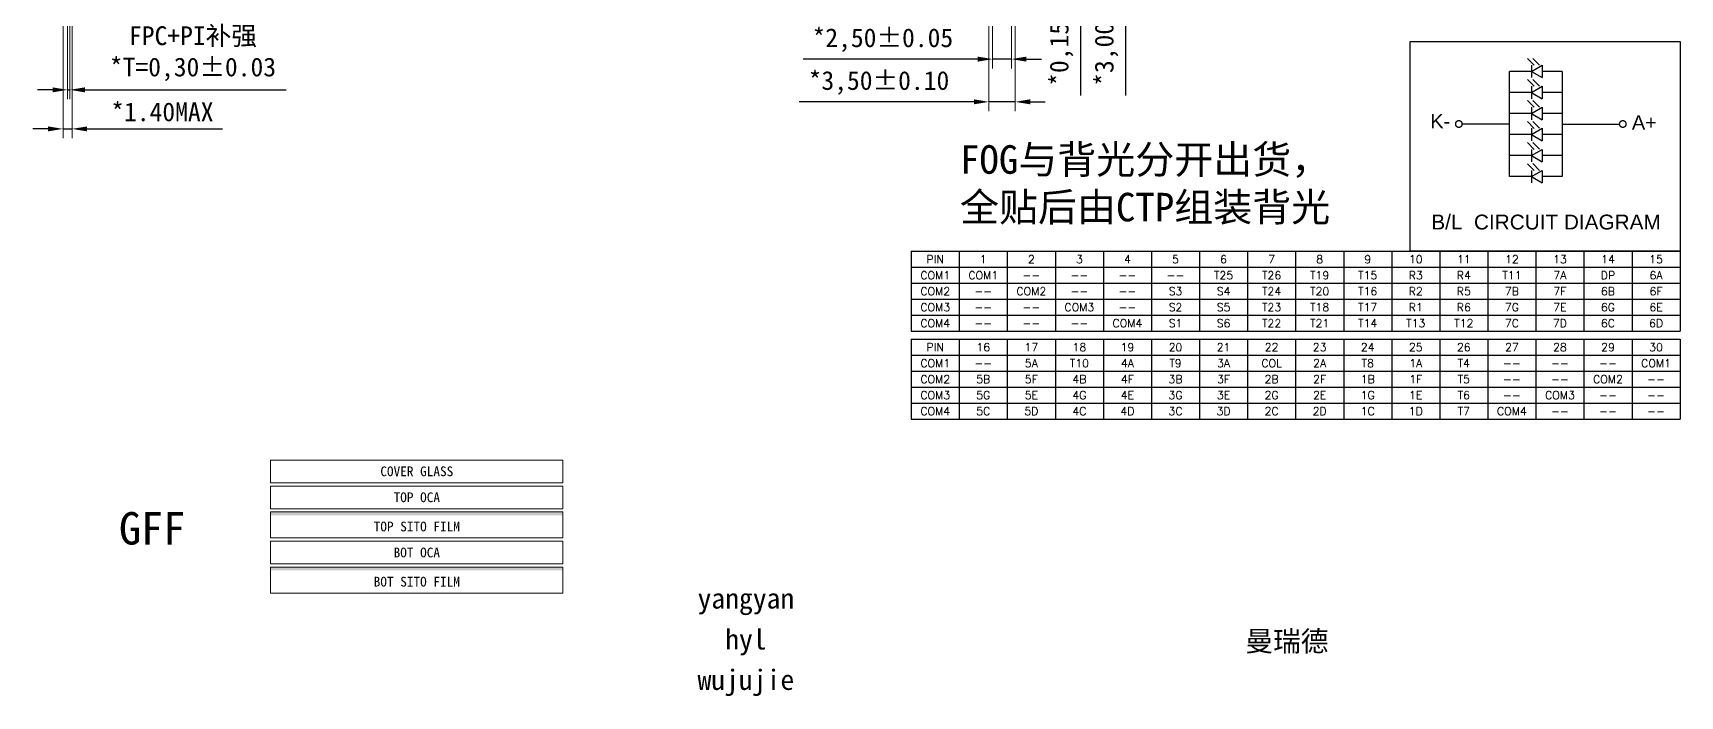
# Model space of a CAD drawing. Header units: millimetres. Extents: x 3549 to 4611, y 2266 to 2831.
# Drawn here: x 3799.3 to 4018.4, y 2529.3 to 2617.6 of the extents above; entities that cross this region are included whole.
import ezdxf
from ezdxf.enums import TextEntityAlignment as Align

# ---------------------------------------------------------------- set-up
doc = ezdxf.new("R2010")
doc.units = ezdxf.units.MM
for name, color, linetype, lineweight in [('Cover Lens', 152, 'Continuous', 0), ('OCA', 3, 'Continuous', 0), ('Sensor', 6, 'Continuous', 0), ('TEXT', 7, 'Continuous', 30)]:
    doc.layers.add(name, color=color, linetype=linetype, lineweight=lineweight)
doc.layers.add('Dim', color=4, linetype='Continuous')
doc.layers.add('ITO', color=6, linetype='Continuous')
doc.styles.add('Arial', font='arial.ttf')
doc.styles.add('SSSoft_Romans', font='Romans')
doc.styles.get("Standard").update_dxf_attribs({"font": 'txt.shx', "bigfont": 'gbcbig.shx'})
doc.styles.add('宋体', font='宋体.ttf')
doc.dimstyles.new('DIM', dxfattribs={"dimtxt": 2.5, "dimasz": 2, "dimexe": 1.25, "dimexo": 1, "dimgap": 1, "dimtad": 1, "dimzin": 1, "dimtxsty": '宋体', "dimcen": 2.5, "dimazin": 0, "dimtfac": 1, "dimtmove": 0, "dimatfit": 3, "dimfxl": 0, "dimlwe": 0, "dimarcsym": 0})
doc.dimstyles.get("Standard").update_dxf_attribs({"dimtxt": 1, "dimasz": 0.18, "dimexe": 0.18, "dimexo": 0.0625, "dimgap": 0.09, "dimtad": 0, "dimtih": 1, "dimtoh": 1, "dimdec": 4, "dimzin": 0, "dimdsep": 46, "dimtxsty": 'Standard', "dimcen": 0.09, "dimadec": 0, "dimazin": 0, "dimtfac": 1, "dimtdec": 4, "dimtofl": 0, "dimtmove": 0, "dimatfit": 3, "dimfxl": 0, "dimtolj": 1, "dimtzin": 0, "dimarcsym": 0})

# ---------------------------------------------------------------- blocks, each defined once
blk = doc.blocks.new('*D15')
at = {"layer": 'Defpoints', "color": 0}
for p in [(3803.31, 2646.02), (3804.51, 2645.72), (3804.51, 2604.81)]:
    blk.add_point(p, dxfattribs=at)
at = {"layer": 'Dim', "color": 0, "lineweight": 0}
for p, q in [((3803.31, 2645.02), (3803.31, 2603.56)), ((3804.51, 2644.72), (3804.51, 2603.56))]:
    blk.add_line(p, q, dxfattribs=at)
at = {"layer": 'Dim', "color": 0, "lineweight": -2}
for p, q in [((3801.31, 2604.81), (3799.31, 2604.81)), ((3803.31, 2604.81), (3804.51, 2604.81)), ((3806.51, 2604.81), (3824.52, 2604.81))]:
    blk.add_line(p, q, dxfattribs=at)
at = {"layer": 'Dim', "color": 0}
for points in [[(3801.31, 2605.14), (3801.31, 2604.48), (3803.31, 2604.81)], [(3806.51, 2605.14), (3806.51, 2604.48), (3804.51, 2604.81)]]:
    blk.add_solid(points, dxfattribs=at)
at = {"layer": 'Dim', "color": 0, "lineweight": 0, "insert": (3816.52, 2607.06), "char_height": 2.5, "attachment_point": 5, "style": '宋体'}
blk.add_mtext('{\\C2;*}1.40MAX', dxfattribs=at)
blk = doc.blocks.new('*D37')
at = {"layer": 'Defpoints', "color": 0}
for p in [(3803.91, 2634.52), (3804.21, 2634.52), (3803.91, 2610.01)]:
    blk.add_point(p, dxfattribs=at)
at = {"layer": 'Dim', "color": 0, "lineweight": 0}
for p, q in [((3803.91, 2633.52), (3803.91, 2608.76)), ((3804.21, 2633.52), (3804.21, 2608.76))]:
    blk.add_line(p, q, dxfattribs=at)
at = {"layer": 'Dim', "color": 0, "lineweight": -2}
for p, q in [((3801.91, 2610.01), (3799.91, 2610.01)), ((3803.91, 2610.01), (3804.21, 2610.01)), ((3806.21, 2610.01), (3832.97, 2610.01))]:
    blk.add_line(p, q, dxfattribs=at)
at = {"layer": 'Dim', "color": 0}
for points in [[(3801.91, 2610.34), (3801.91, 2609.67), (3803.91, 2610.01)], [(3806.21, 2610.34), (3806.21, 2609.67), (3804.21, 2610.01)]]:
    blk.add_solid(points, dxfattribs=at)
at = {"layer": 'Dim', "color": 0, "lineweight": 0, "insert": (3820.59, 2614.81), "char_height": 2.5, "attachment_point": 5, "style": '宋体'}
blk.add_mtext('FPC+PI补强\\P{\\C2;*}T=0,30%%P0.03', dxfattribs=at)
blk = doc.blocks.new('*D18')
at = {"layer": 'Defpoints', "color": 0}
for p in [(3926.94, 2634.67), (3929.44, 2634.67), (3926.94, 2614.1)]:
    blk.add_point(p, dxfattribs=at)
at = {"layer": 'Dim', "color": 0, "lineweight": 0}
for p, q in [((3926.94, 2633.67), (3926.94, 2612.85)), ((3929.44, 2633.67), (3929.44, 2612.85))]:
    blk.add_line(p, q, dxfattribs=at)
at = {"layer": 'Dim', "color": 0, "lineweight": -2}
for p, q in [((3924.94, 2614.1), (3901.73, 2614.1)), ((3929.44, 2614.1), (3926.94, 2614.1)), ((3931.44, 2614.1), (3933.44, 2614.1))]:
    blk.add_line(p, q, dxfattribs=at)
at = {"layer": 'Dim', "color": 0}
for points in [[(3924.94, 2614.43), (3924.94, 2613.76), (3926.94, 2614.1)], [(3931.44, 2614.43), (3931.44, 2613.76), (3929.44, 2614.1)]]:
    blk.add_solid(points, dxfattribs=at)
at = {"layer": 'Dim', "color": 0, "insert": (3912.34, 2616.62), "char_height": 2.5, "attachment_point": 5, "style": '宋体'}
blk.add_mtext('{\\C2;*}2,50%%P0.05', dxfattribs=at)
blk = doc.blocks.new('*D19')
at = {"layer": 'Defpoints', "color": 0}
for p in [(3926.44, 2634.72), (3929.94, 2634.72), (3926.44, 2608.41)]:
    blk.add_point(p, dxfattribs=at)
at = {"layer": 'Dim', "color": 0, "lineweight": 0}
for p, q in [((3926.44, 2633.72), (3926.44, 2607.16)), ((3929.94, 2633.72), (3929.94, 2607.16))]:
    blk.add_line(p, q, dxfattribs=at)
at = {"layer": 'Dim', "color": 0, "lineweight": -2}
for p, q in [((3924.44, 2608.41), (3901.19, 2608.41)), ((3929.94, 2608.41), (3926.44, 2608.41)), ((3931.94, 2608.41), (3933.94, 2608.41))]:
    blk.add_line(p, q, dxfattribs=at)
at = {"layer": 'Dim', "color": 0}
for points in [[(3924.44, 2608.75), (3924.44, 2608.08), (3926.44, 2608.41)], [(3931.94, 2608.75), (3931.94, 2608.08), (3929.94, 2608.41)]]:
    blk.add_solid(points, dxfattribs=at)
at = {"layer": 'Dim', "color": 0, "insert": (3911.82, 2610.93), "char_height": 2.5, "attachment_point": 5, "style": '宋体'}
blk.add_mtext('{\\C2;*}3,50%%P0.10', dxfattribs=at)
blk = doc.blocks.new('*D20')
at = {"layer": 'Defpoints', "color": 0}
for p in [(3929.59, 2634.67), (3929.59, 2634.52), (3938.62, 2634.52)]:
    blk.add_point(p, dxfattribs=at)
at = {"layer": 'Dim', "color": 0, "lineweight": -2}
for p, q in [((3938.62, 2636.67), (3938.62, 2638.67)), ((3938.62, 2634.67), (3938.62, 2634.52)), ((3938.62, 2632.52), (3938.62, 2609.27))]:
    blk.add_line(p, q, dxfattribs=at)
at = {"layer": 'Dim', "color": 0, "lineweight": 0}
for p, q in [((3930.59, 2634.67), (3939.87, 2634.67)), ((3930.59, 2634.52), (3939.87, 2634.52))]:
    blk.add_line(p, q, dxfattribs=at)
at = {"layer": 'Dim', "color": 0}
for points in [[(3938.29, 2636.67), (3938.96, 2636.67), (3938.62, 2634.67)], [(3938.29, 2632.52), (3938.96, 2632.52), (3938.62, 2634.52)]]:
    blk.add_solid(points, dxfattribs=at)
at = {"layer": 'Dim', "color": 0, "insert": (3936.1, 2619.9), "char_height": 2.5, "attachment_point": 5, "rotation": 90, "style": '宋体'}
blk.add_mtext('{\\C2;*}0,15%%P0.10', dxfattribs=at)
blk = doc.blocks.new('*D21')
at = {"layer": 'Defpoints', "color": 0}
for p in [(3929.59, 2637.52), (3929.59, 2634.52), (3944.61, 2634.52)]:
    blk.add_point(p, dxfattribs=at)
at = {"layer": 'Dim', "color": 0, "lineweight": -2}
for p, q in [((3944.61, 2639.52), (3944.61, 2641.52)), ((3944.61, 2637.52), (3944.61, 2634.52)), ((3944.61, 2632.52), (3944.61, 2609.27))]:
    blk.add_line(p, q, dxfattribs=at)
at = {"layer": 'Dim', "color": 0, "lineweight": 0}
for p, q in [((3930.59, 2637.52), (3945.86, 2637.52)), ((3930.59, 2634.52), (3945.86, 2634.52))]:
    blk.add_line(p, q, dxfattribs=at)
at = {"layer": 'Dim', "color": 0}
for points in [[(3944.27, 2639.52), (3944.94, 2639.52), (3944.61, 2637.52)], [(3944.27, 2632.52), (3944.94, 2632.52), (3944.61, 2634.52)]]:
    blk.add_solid(points, dxfattribs=at)
at = {"layer": 'Dim', "color": 0, "insert": (3942.09, 2619.9), "char_height": 2.5, "attachment_point": 5, "rotation": 90, "style": '宋体'}
blk.add_mtext('{\\C2;*}3,00%%P0.30', dxfattribs=at)

msp = doc.modelspace()

# ---------------------------------------------------------------- linework, layer by layer
at = {"layer": 'Cover Lens', "lineweight": 0}
msp.add_lwpolyline([(3830.919, 2557.707), (3869.799, 2557.707), (3869.799, 2560.731), (3830.919, 2560.731)], close=True, dxfattribs=at)
at = {"layer": 'Dim'}
for p, q in [((3916.111, 2588.516), (3922.501, 2588.516)), ((3916.111, 2588.516), (3916.111, 2577.877)), ((3922.501, 2588.516), (4018.362, 2588.516)), ((3922.501, 2588.516), (3922.501, 2577.877)), ((3922.501, 2588.516), (3922.501, 2577.877)), ((3928.892, 2588.516), (3928.892, 2577.877)), ((3935.283, 2588.516), (3935.283, 2577.877)), ((3941.674, 2588.516), (3941.674, 2577.877)), ((3948.064, 2588.516), (3948.064, 2577.877)), ((3954.455, 2588.516), (3954.455, 2577.877)), ((3960.846, 2588.516), (3960.846, 2577.877)), ((3967.236, 2588.516), (3967.236, 2577.877)), ((3973.627, 2588.516), (3973.627, 2577.877)), ((3980.018, 2588.516), (3980.018, 2577.877)), ((3986.409, 2588.516), (3986.409, 2577.877)), ((3992.799, 2588.516), (3992.799, 2577.877)), ((3999.19, 2588.516), (3999.19, 2577.877)), ((4005.581, 2588.516), (4005.581, 2577.877)), ((4011.972, 2588.516), (4011.972, 2577.877)), ((4018.362, 2588.516), (4018.362, 2577.877)), ((3916.111, 2586.388), (3922.501, 2586.388)), ((3922.501, 2586.388), (4018.362, 2586.388)), ((3916.111, 2584.26), (3922.501, 2584.26)), ((3922.501, 2584.26), (4018.362, 2584.26)), ((3916.111, 2582.132), (3922.501, 2582.132)), ((3922.501, 2582.132), (4018.362, 2582.132)), ((3916.111, 2580.004), (3922.501, 2580.004)), ((3922.501, 2580.004), (4018.362, 2580.004)), ((3916.111, 2577.877), (4018.362, 2577.877)), ((3916.111, 2576.813), (4018.362, 2576.813)), ((3916.111, 2576.813), (3916.111, 2566.173)), ((3922.501, 2576.813), (3922.501, 2566.173)), ((3928.892, 2576.813), (3928.892, 2566.173)), ((3935.283, 2576.813), (3935.283, 2566.173)), ((3941.674, 2576.813), (3941.674, 2566.173)), ((3948.064, 2576.813), (3948.064, 2566.173)), ((3954.455, 2576.813), (3954.455, 2566.173)), ((3960.846, 2576.813), (3960.846, 2566.173)), ((3967.236, 2576.813), (3967.236, 2566.173)), ((3973.627, 2576.813), (3973.627, 2566.173)), ((3980.018, 2576.813), (3980.018, 2566.173)), ((3986.409, 2576.813), (3986.409, 2566.173)), ((3992.799, 2576.813), (3992.799, 2566.173)), ((3999.19, 2576.813), (3999.19, 2566.173)), ((4005.581, 2576.813), (4005.581, 2566.173)), ((4011.972, 2576.813), (4011.972, 2566.173)), ((4018.362, 2576.813), (4018.362, 2566.173)), ((3916.111, 2574.685), (4018.362, 2574.685)), ((3916.111, 2572.557), (4018.362, 2572.557)), ((3916.111, 2570.429), (4018.362, 2570.429)), ((3916.111, 2568.301), (4018.362, 2568.301)), ((3916.111, 2566.173), (4018.362, 2566.173))]:
    msp.add_line(p, q, dxfattribs=at)
at = {"layer": 'ITO', "lineweight": 0}
for points in [[(3869.799, 2553.819), (3830.919, 2553.819), (3869.799, 2553.387), (3830.919, 2553.387)], [(3869.799, 2546.475), (3830.919, 2546.475), (3869.799, 2546.043), (3830.919, 2546.043)]]:
    msp.add_solid(points, dxfattribs=at)
at = {"layer": 'OCA', "lineweight": 0}
for points in [[(3830.919, 2554.251), (3869.799, 2554.251), (3869.799, 2557.275), (3830.919, 2557.275)], [(3830.919, 2546.907), (3869.799, 2546.907), (3869.799, 2549.931), (3830.919, 2549.931)]]:
    msp.add_lwpolyline(points, close=True, dxfattribs=at)
at = {"layer": 'Sensor', "color": 6, "lineweight": 0}
for points in [[(3830.919, 2550.363), (3869.799, 2550.363), (3869.799, 2553.819), (3830.919, 2553.819)], [(3830.919, 2543.019), (3869.799, 2543.019), (3869.799, 2546.475), (3830.919, 2546.475)]]:
    msp.add_lwpolyline(points, close=True, dxfattribs=at)
at = {"layer": 'TEXT'}
for p, q in [((3998.595, 2612.459), (3995.677, 2612.459)), ((3995.677, 2598.459), (3995.677, 2612.459)), ((3998.595, 2613.287), (3998.595, 2611.632)), ((3998.595, 2612.459), (4000.028, 2613.287)), ((3998.595, 2612.459), (4000.028, 2611.632)), ((4000.028, 2613.287), (4000.028, 2611.632)), ((4002.689, 2612.459), (4000.028, 2612.459)), ((4002.689, 2612.459), (4002.689, 2598.459)), ((3998.595, 2609.659), (3995.677, 2609.659)), ((3998.595, 2610.487), (3998.595, 2608.832)), ((3998.595, 2609.659), (4000.028, 2610.487)), ((3998.595, 2609.659), (4000.028, 2608.832)), ((4000.028, 2610.487), (4000.028, 2608.832)), ((4002.689, 2609.659), (4000.028, 2609.659)), ((3998.595, 2606.859), (3995.677, 2606.859)), ((3998.595, 2607.687), (3998.595, 2606.032)), ((3998.595, 2606.859), (4000.028, 2607.687)), ((3998.595, 2606.859), (4000.028, 2606.032)), ((4000.028, 2607.687), (4000.028, 2606.032)), ((4002.689, 2606.859), (4000.028, 2606.859)), ((3995.677, 2605.459), (3989.385, 2605.459)), ((3998.595, 2604.887), (3998.595, 2603.232)), ((3998.595, 2604.059), (4000.028, 2604.887)), ((4000.028, 2604.887), (4000.028, 2603.232)), ((4002.689, 2605.459), (4010.305, 2605.459)), ((3998.595, 2604.059), (3995.677, 2604.059)), ((3998.595, 2604.059), (4000.028, 2603.232)), ((4002.689, 2604.059), (4000.028, 2604.059)), ((3998.595, 2601.259), (3995.677, 2601.259)), ((3998.595, 2602.087), (3998.595, 2600.432)), ((3998.595, 2601.259), (4000.028, 2602.087)), ((3998.595, 2601.259), (4000.028, 2600.432)), ((4000.028, 2602.087), (4000.028, 2600.432)), ((4002.689, 2601.259), (4000.028, 2601.259)), ((3998.595, 2598.459), (3995.677, 2598.459)), ((3998.595, 2599.287), (3998.595, 2597.632)), ((3998.595, 2598.459), (4000.028, 2599.287)), ((3998.595, 2598.459), (4000.028, 2597.632)), ((4000.028, 2599.287), (4000.028, 2597.632)), ((4002.689, 2598.459), (4000.028, 2598.459))]:
    msp.add_line(p, q, dxfattribs=at)
at = {"layer": 'TEXT', "color": 0, "lineweight": 30}
msp.add_lwpolyline([(4018.362, 2588.516), (3982.468, 2588.516), (3982.468, 2616.453), (4018.362, 2616.453)], close=True, dxfattribs=at)
at = {"layer": 'TEXT', "const_width": 0.177}
for points in [[(3989.385, 2605.459, -1), (3988.498, 2605.459, -1)], [(4010.305, 2605.459, 1), (4011.191, 2605.459, 1)]]:
    msp.add_lwpolyline(points, format="xyb", close=True, dxfattribs=at)

# ---------------------------------------------------------------- texts
at = {"layer": 'Cover Lens', "lineweight": 0, "insert": (3850.359, 2559.219), "char_height": 1.296, "attachment_point": 5, "style": '宋体'}
msp.add_mtext('COVER GLASS', dxfattribs=at)
at = {"layer": 'Dim', "style": 'SSSoft_Romans'}
for s, p in [('PIN', (3919.306, 2587.452)), ('1', (3925.697, 2587.452)), ('2', (3932.087, 2587.452)), ('3', (3938.478, 2587.452)), ('4', (3944.869, 2587.452)), ('5', (3951.26, 2587.452)), ('6', (3957.65, 2587.452)), ('7', (3964.041, 2587.452)), ('8', (3970.432, 2587.452)), ('9', (3976.823, 2587.452)), ('10', (3983.213, 2587.452)), ('11', (3989.604, 2587.452)), ('12', (3995.995, 2587.452)), ('13', (4002.385, 2587.452)), ('14', (4008.776, 2587.452)), ('15', (4015.167, 2587.452)), ('COM1', (3919.306, 2585.324)), ('COM1', (3925.697, 2585.324)), ('--', (3932.087, 2585.324)), ('--', (3938.478, 2585.324)), ('--', (3944.869, 2585.324)), ('--', (3951.26, 2585.324)), ('T25', (3957.65, 2585.324)), ('T26', (3964.041, 2585.324)), ('T19', (3970.432, 2585.324)), ('T15', (3976.823, 2585.324)), ('R3', (3983.213, 2585.324)), ('R4', (3989.604, 2585.324)), ('T11', (3995.995, 2585.324)), ('7A', (4002.385, 2585.324)), ('DP', (4008.776, 2585.324)), ('6A', (4015.167, 2585.324)), ('COM2', (3919.306, 2583.196)), ('--', (3925.697, 2583.196)), ('COM2', (3932.087, 2583.196)), ('--', (3938.478, 2583.196)), ('--', (3944.869, 2583.196)), ('S3', (3951.26, 2583.196)), ('S4', (3957.65, 2583.196)), ('T24', (3964.041, 2583.196)), ('T20', (3970.432, 2583.196)), ('T16', (3976.823, 2583.196)), ('R2', (3983.213, 2583.196)), ('R5', (3989.604, 2583.196)), ('7B', (3995.995, 2583.196)), ('7F', (4002.385, 2583.196)), ('6B', (4008.776, 2583.196)), ('6F', (4015.167, 2583.196)), ('COM3', (3919.306, 2581.068)), ('--', (3925.697, 2581.068)), ('--', (3932.087, 2581.068)), ('COM3', (3938.478, 2581.068)), ('--', (3944.869, 2581.068)), ('S2', (3951.26, 2581.068)), ('S5', (3957.65, 2581.068)), ('T23', (3964.041, 2581.068)), ('T18', (3970.432, 2581.068)), ('T17', (3976.823, 2581.068)), ('R1', (3983.213, 2581.068)), ('R6', (3989.604, 2581.068)), ('7G', (3995.995, 2581.068)), ('7E', (4002.385, 2581.068)), ('6G', (4008.776, 2581.068)), ('6E', (4015.167, 2581.068)), ('COM4', (3919.306, 2578.941)), ('--', (3925.697, 2578.941)), ('--', (3932.087, 2578.941)), ('--', (3938.478, 2578.941)), ('COM4', (3944.869, 2578.941)), ('S1', (3951.26, 2578.941)), ('S6', (3957.65, 2578.941)), ('T22', (3964.041, 2578.941)), ('T21', (3970.432, 2578.941)), ('T14', (3976.823, 2578.941)), ('T13', (3983.213, 2578.941)), ('T12', (3989.604, 2578.941)), ('7C', (3995.995, 2578.941)), ('7D', (4002.385, 2578.941)), ('6C', (4008.776, 2578.941)), ('6D', (4015.167, 2578.941)), ('PIN', (3919.306, 2575.749)), ('16', (3925.697, 2575.749)), ('17', (3932.087, 2575.749)), ('18', (3938.478, 2575.749)), ('19', (3944.869, 2575.749)), ('20', (3951.26, 2575.749)), ('21', (3957.65, 2575.749)), ('22', (3964.041, 2575.749)), ('23', (3970.432, 2575.749)), ('24', (3976.823, 2575.749)), ('25', (3983.213, 2575.749)), ('26', (3989.604, 2575.749)), ('27', (3995.995, 2575.749)), ('28', (4002.385, 2575.749)), ('29', (4008.776, 2575.749)), ('30', (4015.167, 2575.749)), ('COM1', (3919.306, 2573.621)), ('5A', (3932.087, 2573.621)), ('T10', (3938.478, 2573.621)), ('4A', (3944.869, 2573.621)), ('T9', (3951.26, 2573.621)), ('3A', (3957.65, 2573.621)), ('COL', (3964.041, 2573.621)), ('2A', (3970.432, 2573.621)), ('T8', (3976.823, 2573.621)), ('1A', (3983.213, 2573.621)), ('T4', (3989.604, 2573.621)), ('COM1', (4015.167, 2573.621)), ('COM2', (3919.306, 2571.493)), ('--', (3925.697, 2573.621)), ('5B', (3925.697, 2571.493)), ('5F', (3932.087, 2571.493)), ('4B', (3938.478, 2571.493)), ('4F', (3944.869, 2571.493)), ('3B', (3951.26, 2571.493)), ('3F', (3957.65, 2571.493)), ('2B', (3964.041, 2571.493)), ('2F', (3970.432, 2571.493)), ('1B', (3976.823, 2571.493)), ('1F', (3983.213, 2571.493)), ('T5', (3989.604, 2571.493)), ('--', (3995.995, 2573.621)), ('--', (4002.385, 2573.621)), ('COM2', (4008.776, 2571.493)), ('--', (4008.776, 2573.621)), ('COM3', (3919.306, 2569.365)), ('5G', (3925.697, 2569.365)), ('5E', (3932.087, 2569.365)), ('4G', (3938.478, 2569.365)), ('4E', (3944.869, 2569.365)), ('3G', (3951.26, 2569.365)), ('3E', (3957.65, 2569.365)), ('2G', (3964.041, 2569.365)), ('2E', (3970.432, 2569.365)), ('1G', (3976.823, 2569.365)), ('1E', (3983.213, 2569.365)), ('T6', (3989.604, 2569.365)), ('--', (3995.995, 2571.493)), ('COM3', (4002.385, 2569.365)), ('--', (4002.385, 2571.493)), ('--', (4015.167, 2571.493)), ('COM4', (3919.306, 2567.237)), ('5C', (3925.697, 2567.237)), ('5D', (3932.087, 2567.237)), ('4C', (3938.478, 2567.237)), ('4D', (3944.869, 2567.237)), ('3C', (3951.26, 2567.237)), ('3D', (3957.65, 2567.237)), ('2C', (3964.041, 2567.237)), ('2D', (3970.432, 2567.237)), ('1C', (3976.823, 2567.237)), ('1D', (3983.213, 2567.237)), ('T7', (3989.604, 2567.237)), ('COM4', (3995.995, 2567.237)), ('--', (3995.995, 2569.365)), ('--', (4008.776, 2569.365)), ('--', (4015.167, 2569.365)), ('--', (4002.385, 2567.237)), ('--', (4008.776, 2567.237)), ('--', (4015.167, 2567.237))]:
    msp.add_text(s, height=1.064, dxfattribs=at).set_placement(p, align=Align.MIDDLE)
at = {"layer": 'Dim', "color": 254, "lineweight": 0, "insert": (3815.149, 2551.61), "char_height": 4.32, "attachment_point": 5, "style": '宋体'}
msp.add_mtext('GFF', dxfattribs=at)
at = {"layer": 'Dim', "color": 4, "lineweight": 0, "char_height": 2.7, "attachment_point": 5, "style": '宋体'}
for s, insert in [('yangyan', (3894.124, 2541.873)), ('hyl', (3894.124, 2536.473)), ('曼瑞德', (3966.08, 2536.473)), ('wujujie', (3894.124, 2531.073))]:
    msp.add_mtext(s, dxfattribs=dict(at, insert=insert))
at = {"layer": 'OCA', "lineweight": 0, "char_height": 1.296, "attachment_point": 5, "style": '宋体'}
for s, insert in [('TOP OCA', (3850.359, 2555.763)), ('BOT OCA', (3850.359, 2548.419))]:
    msp.add_mtext(s, dxfattribs=dict(at, insert=insert))
at = {"layer": 'Sensor', "color": 6, "lineweight": 0, "char_height": 1.296, "attachment_point": 5, "style": '宋体'}
for s, insert in [('TOP SITO FILM', (3850.359, 2551.875)), ('BOT SITO FILM', (3850.359, 2544.531))]:
    msp.add_mtext(s, dxfattribs=dict(at, insert=insert))
at = {"layer": 'TEXT', "color": 0, "linetype": 'Continuous', "style": 'Arial'}
for s, p in [('K-', (3985.152, 2604.896)), ('A+', (4011.961, 2604.728))]:
    msp.add_text(s, height=1.8878, dxfattribs=at).set_placement(p)
at = {"layer": 'TEXT', "lineweight": 20, "style": 'Arial'}
msp.add_text('B/L  CIRCUIT DIAGRAM', height=1.976, dxfattribs=at).set_placement((3985.279, 2591.423))
at = {"layer": 'TEXT', "lineweight": 20, "insert": (3971.838, 2602.638), "char_height": 3.8016, "width": 192.80587, "attachment_point": 3, "style": 'Arial'}
msp.add_mtext('\\A1;{\\fSimSun|b0|i0|c134|p2;FOG与背光分开出货，\\P全贴后由CTP组装背光}', dxfattribs=at)

# ---------------------------------------------------------------- dimensions: what is measured, and where the dimension line sits
at = {"layer": 'Dim', "lineweight": 0}
for base, p1, p2, text, picture, middle in [((3804.509, 2604.809), (3803.309, 2646.025), (3804.509, 2645.725), '{\\C2;*}1.40MAX', '*D15', (3816.516, 2604.809)), ((3803.909, 2610.007), (3804.209, 2634.525), (3803.909, 2634.525), 'FPC+PI补强\\P{\\C2;*}T=<>%%P0.03', '*D37', (3820.591, 2610.007))]:
    dim = msp.add_linear_dim(base=base, p1=p1, p2=p2, text=text, dimstyle='DIM', override={"dimtxsty": '宋体'}, dxfattribs=at)
    dim.commit()
    dim.dimension.update_dxf_attribs({"geometry": picture, "text_midpoint": middle, "dimtype": 160})
at = {"layer": 'Dim'}
for base, p1, text, picture, middle in [((3944.606, 2634.525), (3929.593, 2637.525), '{\\C2;*}<>%%P0.30', '*D21', (3942.086, 2619.9)), ((3938.624, 2634.525), (3929.593, 2634.675), '{\\C2;*}<>%%P0.10', '*D20', (3936.103, 2619.9))]:
    dim = msp.add_linear_dim(base=base, p1=p1, p2=(3929.593, 2634.525), angle=90, text=text, dimstyle='DIM', dxfattribs=at)
    dim.commit()
    dim.dimension.update_dxf_attribs({"geometry": picture, "text_midpoint": middle})
for base, p1, p2, text, picture, middle in [((3926.443, 2608.412), (3929.943, 2634.725), (3926.443, 2634.725), '{\\C2;*}<>%%P0.10', '*D19', (3911.818, 2610.933)), ((3926.943, 2614.097), (3929.443, 2634.675), (3926.943, 2634.675), '{\\C2;*}<>%%P0.05', '*D18', (3912.339, 2616.618))]:
    dim = msp.add_linear_dim(base=base, p1=p1, p2=p2, text=text, dimstyle='DIM', dxfattribs=at)
    dim.commit()
    dim.dimension.update_dxf_attribs({"geometry": picture, "text_midpoint": middle})

# ---------------------------------------------------------------- leaders
at = {"layer": 'TEXT'}
for points in [[(3998.081, 2614.18), (3998.978, 2613.283)], [(3998.776, 2614.188), (3999.673, 2613.291)], [(3998.081, 2611.38), (3998.978, 2610.483)], [(3998.776, 2611.388), (3999.673, 2610.491)], [(3998.081, 2608.58), (3998.978, 2607.683)], [(3998.776, 2608.588), (3999.673, 2607.691)], [(3998.081, 2605.78), (3998.978, 2604.883)], [(3998.776, 2605.788), (3999.673, 2604.891)], [(3998.081, 2602.98), (3998.978, 2602.083)], [(3998.776, 2602.988), (3999.673, 2602.091)], [(3998.081, 2600.18), (3998.978, 2599.283)], [(3998.776, 2600.188), (3999.673, 2599.291)]]:
    msp.add_leader(points, dimstyle='Standard', override={"dimasz": 0.45}, dxfattribs=at)

doc.saveas('drawing.dxf')
